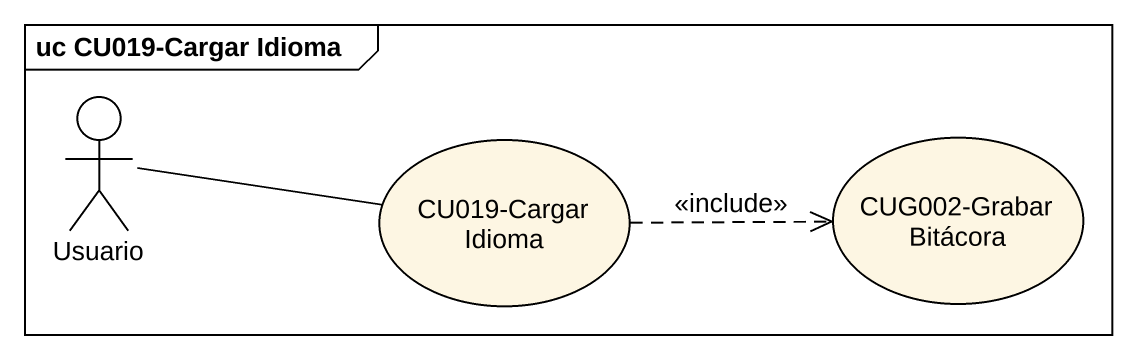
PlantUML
@startuml
mainframe uc CU019-Cargar Idioma
actor Usuario
usecase "CU019-Cargar Idioma" as CU019_Cargar_Idioma
usecase "CUG002-Grabar Bitácora" as CUG002_Grabar_Bitácora
Usuario -right- CU019_Cargar_Idioma
CU019_Cargar_Idioma .right.> CUG002_Grabar_Bitácora : <<include>>
@enduml
